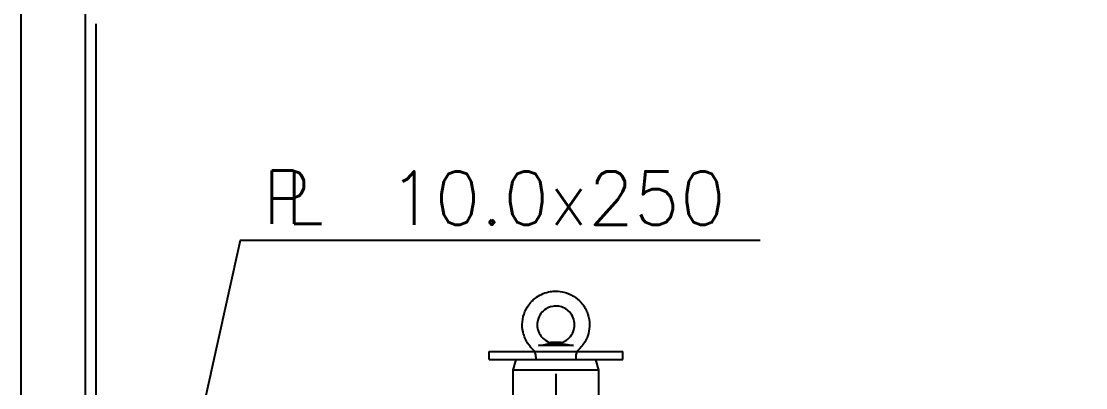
# Model space of a CAD drawing. Extents: x 53504 to 217282, y 25397 to 142583.
# Drawn here: x 140075 to 142066, y 134855 to 135541 of the extents above; entities that cross this region are included whole.
import ezdxf

# ---------------------------------------------------------------- set-up
doc = ezdxf.new("R2010")
doc.units = 0
doc.header["$LTSCALE"] = 250
doc.linetypes.add('PHANTOM', pattern=[2.1, 1.25, -0.2, 0.125, -0.2, 0.125, -0.2])
doc.layers.get('0').update_dxf_attribs({"linetype": 'CONTINUOUS'})
for name, color, linetype in [('A0CO1', 1, 'CONTINUOUS'), ('S0CO1', 1, 'CONTINUOUS'), ('S0CO5', 4, 'CONTINUOUS'), ('S0PH1', 1, 'PHANTOM'), ('S0TX2', 2, 'CONTINUOUS')]:
    doc.layers.add(name, color=color, linetype=linetype)
doc.styles.add('ROMANS', font='romans', dxfattribs={"height": 100})

# ---------------------------------------------------------------- blocks, each defined once
blk = doc.blocks.new('ROR')
at = {"color": 0, "linetype": 'ByBlock'}
for p, q in [((32.6961, 3388), (-32.6962, 3388)), ((10.0925, 3393.5237), (-10.0926, 3393.5237)), ((-125, 3362), (-125, 3377)), ((-125, 3377), (125, 3377)), ((-37.2574, 3366.8566), (-37.5, 3362)), ((37.2573, 3366.8565), (37.5, 3362)), ((125, 3362), (125, 3377)), ((-125, 3362), (125, 3362)), ((-80, 3342), (-74.6411, 3362)), ((-74.6411, 3362), (74.641, 3362)), ((80, 3342), (74.641, 3362)), ((-80, 2797), (-80, 3342)), ((80, 3342), (-80, 3342)), ((80, 2797), (80, 3342))]:
    blk.add_line(p, q, dxfattribs=at)
for centre, start, end in [((-55.235, 3367.7548), 357.14, 46.98338), ((55.2349, 3367.7548), 133.01662, 182.86)]:
    blk.add_arc(centre, 18, start, end, dxfattribs=at)
for points, knots in [([(-42.9553, 3380.9153), (-44.652, 3382.4932), (-46.2664, 3384.1745), (-51.4917, 3390.2411), (-54.6347, 3395.116), (-58.397, 3403.126), (-59.4981, 3406.0387), (-62.151, 3415.0053), (-63.0538, 3421.1583), (-62.9178, 3433.9976), (-61.7631, 3440.7225), (-57.5659, 3453.3803), (-54.5677, 3459.2008), (-46.6111, 3469.9028), (-41.8336, 3474.5719), (-28.6647, 3483.898), (-19.6536, 3487.6186), (-7.0476, 3489.6926), (-3.339, 3490.0098), (0, 3490.0011), (0.2962, 3490.0003), (0.5923, 3489.9983), (5.6761, 3489.9327), (10.4933, 3489.308), (27.6709, 3485.0405), (38.9094, 3478.2099), (52.0128, 3463.2264), (55.6007, 3457.4235), (60.6297, 3445.04), (62.1704, 3438.6563), (63.2704, 3426.3372), (62.9583, 3420.5729), (60.7306, 3409.3949), (58.9973, 3404.2088), (53.3236, 3392.642), (48.9709, 3386.6798), (43.3929, 3381.3269), (43.1746, 3381.1203), (42.9556, 3380.9153)], [0, 0, 0, 0, 0.017680396, 0.017680396, 0.060473678, 0.060473678, 0.084134554, 0.084134554, 0.13067607, 0.13067607, 0.18069, 0.18069, 0.23102135, 0.23102135, 0.28123803, 0.28123803, 0.35282205, 0.35282205, 0.37711019, 0.37711019, 0.37711019, 0.37932299, 0.37932299, 0.41509202, 0.41509202, 0.51281154, 0.51281154, 0.56531203, 0.56531203, 0.6139228, 0.6139228, 0.65886656, 0.65886656, 0.70008467, 0.70008467, 0.75656438, 0.75656438, 0.75885297, 0.75885297, 0.75885297, 0.75885297]), ([(10.0923, 3393.5233), (12.2217, 3394.1667), (14.2939, 3395.0039), (20.4792, 3398.2034), (24.2287, 3401.2935), (30.1912, 3408.6676), (32.3751, 3412.897), (34.833, 3421.5319), (35.24, 3425.7134), (34.4337, 3434.5409), (33.1369, 3439.0839), (29.0745, 3446.9774), (26.3404, 3450.4466), (20.1277, 3455.9031), (16.7558, 3457.9798), (9.6331, 3460.8472), (6.1981, 3461.6337), (1.6437, 3461.9714), (0.9189, 3461.9963), (0, 3461.9987), (-1.9598, 3462.0038), (-4.0725, 3461.8184), (-11.623, 3460.5039), (-16.9633, 3458.1359), (-24.8073, 3452.0496), (-27.695, 3448.8271), (-32.2351, 3441.3471), (-33.7921, 3436.9968), (-35.1824, 3428.5326), (-35.1553, 3424.5714), (-33.5923, 3416.2448), (-32.0239, 3412.2212), (-27.487, 3404.9184), (-24.6108, 3401.757), (-17.9081, 3396.6286), (-14.1334, 3394.743), (-10.0931, 3393.5233)], [0, 0, 0, 0, 0.029913183, 0.029913183, 0.094497653, 0.094497653, 0.15792104, 0.15792104, 0.2164099, 0.2164099, 0.27863407, 0.27863407, 0.3372709, 0.3372709, 0.39113571, 0.39113571, 0.4419944, 0.4419944, 0.45490794, 0.45490794, 0.45490794, 0.48133319, 0.48133319, 0.55856546, 0.55856546, 0.61608285, 0.61608285, 0.6770586, 0.6770586, 0.73227967, 0.73227967, 0.79216055, 0.79216055, 0.84960881, 0.84960881, 0.90672515, 0.90672515, 0.90672515, 0.90672515]), ([(-32.6958, 3388.0003), (-28.3577, 3388.6636), (-23.8483, 3389.3809), (-17.6736, 3390.4898), (-15.5096, 3390.9014), (-12.182, 3391.6578), (-10.5838, 3392.073), (-9.6761, 3392.6636), (-9.5596, 3392.8116), (-9.5391, 3392.9542)], [0, 0, 0, 0, 0.47621351, 0.47621351, 0.72521283, 0.72521283, 0.92926453, 0.92926453, 1, 1, 1, 1]), ([(-9.5391, 3392.9542), (-9.518, 3392.9461), (-9.0035, 3392.7489), (-7.4578, 3392.3939), (-4.03, 3392.0458), (-1.347, 3391.9652), (1.3469, 3391.9652), (4.0295, 3392.0458), (7.4581, 3392.3939), (9.0033, 3392.7489), (9.5179, 3392.9461), (9.5393, 3392.9542)], [0.11950734, 0.11950734, 0.11950734, 0.11950734, 0.125, 0.25, 0.375, 0.5, 0.5, 0.625, 0.75, 0.875, 0.88050146, 0.88050146, 0.88050146, 0.88050146]), ([(9.5393, 3392.9542), (9.4567, 3393.0059), (9.4092, 3393.0593), (9.3892, 3393.2586), (9.6673, 3393.3954), (10.0923, 3393.5233)], [0.32181557, 0.32181557, 0.32181557, 0.32181557, 0.50662678, 0.50662678, 0.99425113, 0.99425113, 0.99425113, 0.99425113]), ([(9.5393, 3392.9542), (9.5656, 3392.7682), (9.757, 3392.5758), (11.3429, 3391.7631), (14.5735, 3391.0793), (22.5384, 3389.5885), (27.7469, 3388.757), (32.696, 3388.0003)], [0, 0, 0, 0, 0.12286424, 0.12286424, 0.50873185, 0.50873185, 1, 1, 1, 1])]:
    blk.add_open_spline(points, degree=3, knots=knots, dxfattribs=at)
blk.add_open_spline([(-10.0931, 3393.5233), (-9.4545, 3393.3312), (-9.2406, 3393.1432), (-9.5391, 3392.9542)], degree=3, dxfattribs=at)
blk = doc.blocks.new('PLDIM2')
at = {"layer": 'S0TX2', "style": 'ROMANS'}
for s, p in [('P', (-19.2, 0.3)), ('L', (22.8, 0.3))]:
    blk.add_text(s, height=100, dxfattribs=at).set_placement(p)
blk.add_attdef('XX.X', (168.5, -1.5), '', height=100, dxfattribs=at)

msp = doc.modelspace()

# ---------------------------------------------------------------- linework, layer by layer
at = {"layer": 'S0CO1', "color": 0, "flags": 128}
for points in [[(140195.287, 134302.943), (140195.287, 135745.943)], [(140215.287, 134302.943), (140215.287, 135535.943)]]:
    msp.add_lwpolyline(points, dxfattribs=at)
at = {"layer": 'S0CO5', "color": 0, "flags": 128}
msp.add_lwpolyline([(142635.287, 132471.535), (142635.287, 133255.943, 0.066627), (142620.037, 133369.85, 0.067044), (142575.287, 133475.703, 0.190271), (142325.287, 133670.073), (142325.287, 133670.683, 0.00118), (142075.287, 133701.053, 0.001283), (141825.373, 133730.168, 0.001757), (141575.287, 133757.773, 0.001391), (141386.816, 133777.35, 0.001313), (141198.237, 133795.943), (141075.287, 133807.513, 0.003365), (140575.287, 133850.303, 0.00330027), (140098.655, 133884.642, -0.39520862), (140075.287, 133909.589), (140075.287, 136745.943)], format="xyb", dxfattribs=at)
at = {"layer": 'S0PH1', "color": 0}
msp.add_line((141075.287, 134881.061), (141075.287, 130493.793), dxfattribs=at)
at = {"layer": 'S0TX2', "color": 0}
msp.add_lwpolyline([(140281.51, 134435.37), (140381.51, 134435.37), (140331.51, 134435.37), (140485.543, 135131.096), (141457.252, 135131.096)], dxfattribs=at)

# ---------------------------------------------------------------- block references
at = {"layer": 'A0CO1', "color": 0}
msp.add_blockref('ROR', (141075.287, 131545.943), dxfattribs=at)
at = {"layer": 'S0TX2', "color": 0}
ref = msp.add_blockref('PLDIM2', (140545.747, 135161.49), dxfattribs=at)
ref.add_attrib('XX.X', '10.0x250', (140762.743, 135160.031), dxfattribs={"height": 100, "style": 'ROMANS'})

doc.saveas('drawing.dxf')
